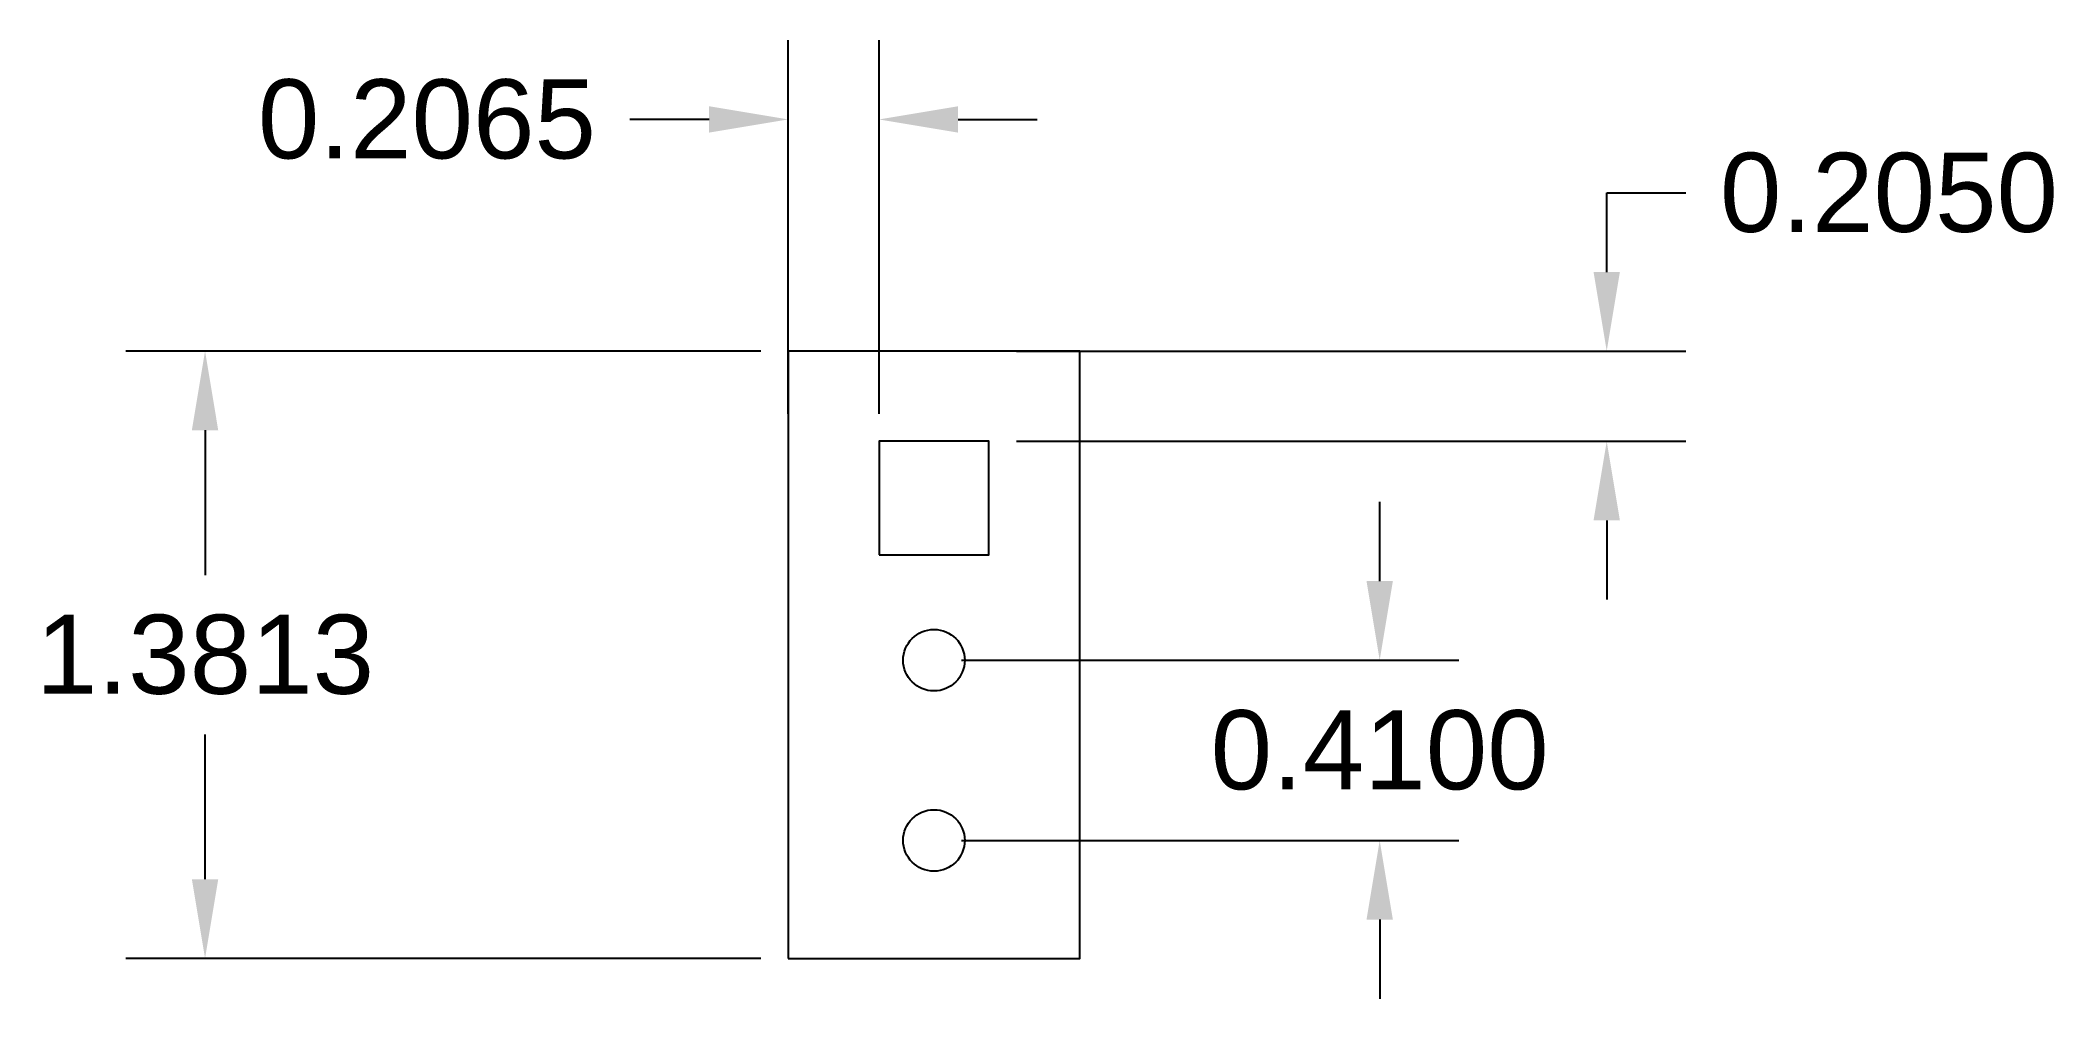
# Model space of a CAD drawing. Header units: inches. Extents: x 2.37 to 6.95, y 36.66 to 38.84.
import ezdxf

# ---------------------------------------------------------------- set-up
doc = ezdxf.new("R2010")
doc.units = ezdxf.units.IN
doc.header["$MEASUREMENT"] = 0
doc.layers.get('0').update_dxf_attribs({"color": 1})
doc.layers.add('dimensions', color=4, linetype='Continuous')
doc.styles.get("Standard").update_dxf_attribs({"font": 'Arial Regular.ttf'})
doc.dimstyles.get("Standard").update_dxf_attribs({"dimtxt": 0.18, "dimasz": 0.18, "dimexe": 0.18, "dimexo": 0.0625, "dimgap": 0.09, "dimtad": 0, "dimtih": 1, "dimtoh": 1, "dimdec": 4, "dimzin": 0, "dimdsep": 46, "dimtxsty": 'Standard', "dimcen": 0.09, "dimadec": 0, "dimazin": 0, "dimtfac": 1, "dimtdec": 4, "dimtofl": 0, "dimtmove": 0, "dimatfit": 3, "dimfxl": 1, "dimtolj": 1, "dimtzin": 0, "dimarcsym": 0})

# ---------------------------------------------------------------- blocks, each defined once
blk = doc.blocks.new('*D6')
at = {"layer": 'Defpoints', "color": 0, "transparency": 16777216}
for p in [(4.0724, 38.1343), (2.7457, 36.753), (4.0724, 36.753)]:
    blk.add_point(p, dxfattribs=at)
at = {"layer": 'dimensions', "color": 0, "lineweight": -2, "transparency": 16777216}
for p, q in [((4.0099, 38.1343), (2.5657, 38.1343)), ((2.7457, 37.9543), (2.7457, 37.6249)), ((2.7457, 36.933), (2.7457, 37.2624)), ((4.0099, 36.753), (2.5657, 36.753))]:
    blk.add_line(p, q, dxfattribs=at)
at = {"layer": 'dimensions', "color": 0, "transparency": 16777216}
for points in [[(2.7157, 37.9543), (2.7757, 37.9543), (2.7457, 38.1343)], [(2.7157, 36.933), (2.7757, 36.933), (2.7457, 36.753)]]:
    blk.add_solid(points, dxfattribs=at)
at = {"layer": 'dimensions', "color": 0, "transparency": 16777216, "insert": (2.7457, 37.4436), "char_height": 0.18, "attachment_point": 5}
blk.add_mtext('\\A1;1.3813', dxfattribs=at)
blk = doc.blocks.new('*D8')
at = {"layer": 'Defpoints', "color": 0, "transparency": 16777216}
for p in [(4.4038, 37.4313), (4.4039, 37.0213), (5.4179, 37.0213)]:
    blk.add_point(p, dxfattribs=at)
at = {"layer": 'dimensions', "color": 0, "lineweight": -2, "transparency": 16777216}
for p, q in [((5.4179, 37.6113), (5.4179, 37.7913)), ((4.4663, 37.4313), (5.5979, 37.4313)), ((4.4664, 37.0213), (5.5979, 37.0213)), ((5.4179, 36.8413), (5.4179, 36.6613))]:
    blk.add_line(p, q, dxfattribs=at)
at = {"layer": 'dimensions', "color": 0, "transparency": 16777216}
for points in [[(5.3879, 37.6113), (5.4479, 37.6113), (5.4179, 37.4313)], [(5.3879, 36.8413), (5.4479, 36.8413), (5.4179, 37.0213)]]:
    blk.add_solid(points, dxfattribs=at)
at = {"layer": 'dimensions', "color": 0, "transparency": 16777216, "insert": (5.4179, 37.2263), "char_height": 0.18, "attachment_point": 5}
blk.add_mtext('\\A1;0.4100', dxfattribs=at)
blk = doc.blocks.new('*D9')
at = {"layer": 'Defpoints', "color": 0, "transparency": 16777216}
for p in [(4.0724, 38.6614), (4.0724, 37.9293), (4.2789, 37.9293)]:
    blk.add_point(p, dxfattribs=at)
at = {"layer": 'dimensions', "color": 0, "lineweight": -2, "transparency": 16777216}
for p, q in [((4.0724, 37.9918), (4.0724, 38.8414)), ((4.2789, 37.9918), (4.2789, 38.8414)), ((3.8924, 38.6614), (3.7124, 38.6614)), ((4.4589, 38.6614), (4.6389, 38.6614))]:
    blk.add_line(p, q, dxfattribs=at)
at = {"layer": 'dimensions', "color": 0, "transparency": 16777216}
for points in [[(3.8924, 38.6914), (3.8924, 38.6314), (4.0724, 38.6614)], [(4.4589, 38.6914), (4.4589, 38.6314), (4.2789, 38.6614)]]:
    blk.add_solid(points, dxfattribs=at)
at = {"layer": 'dimensions', "color": 0, "transparency": 16777216, "insert": (3.2504, 38.6614), "char_height": 0.18, "attachment_point": 5}
blk.add_mtext('\\A1;0.2065', dxfattribs=at)
blk = doc.blocks.new('*D12')
at = {"layer": 'Defpoints', "color": 0, "transparency": 16777216}
for p in [(4.5289, 38.1343), (5.9344, 38.1343), (4.5289, 37.9293)]:
    blk.add_point(p, dxfattribs=at)
at = {"layer": 'dimensions', "color": 0, "lineweight": -2, "transparency": 16777216}
for p, q in [((5.9344, 38.3143), (5.9344, 38.4943)), ((5.9344, 38.4943), (6.1144, 38.4943)), ((4.5914, 38.1343), (6.1144, 38.1343)), ((4.5914, 37.9293), (6.1144, 37.9293)), ((5.9344, 37.7493), (5.9344, 37.5693))]:
    blk.add_line(p, q, dxfattribs=at)
at = {"layer": 'dimensions', "color": 0, "transparency": 16777216}
for points in [[(5.9044, 38.3143), (5.9644, 38.3143), (5.9344, 38.1343)], [(5.9044, 37.7493), (5.9644, 37.7493), (5.9344, 37.9293)]]:
    blk.add_solid(points, dxfattribs=at)
at = {"layer": 'dimensions', "color": 0, "transparency": 16777216, "insert": (6.5765, 38.4943), "char_height": 0.18, "attachment_point": 5}
blk.add_mtext('\\A1;0.2050', dxfattribs=at)

msp = doc.modelspace()

# ---------------------------------------------------------------- linework, layer by layer
for points in [[(4.07242, 36.75298), (4.73542, 36.75298), (4.73542, 38.1343), (4.07242, 38.1343)], [(4.27888, 37.67131), (4.52888, 37.67131), (4.52888, 37.92931), (4.27888, 37.92931)]]:
    msp.add_lwpolyline(points, close=True)
for centre in [(4.40384, 37.43129), (4.40385, 37.02133)]:
    msp.add_circle(centre, 0.07)

# ---------------------------------------------------------------- dimensions: what is measured, and where the dimension line sits
at = {"layer": 'dimensions'}
dim = msp.add_linear_dim(base=(4.07242, 38.66143), p1=(4.27888, 37.92931), p2=(4.07242, 37.92931), dimstyle='Standard', dxfattribs=at)
dim.commit()
dim.dimension.update_dxf_attribs({"geometry": '*D9', "text_midpoint": (3.25038, 38.66143)})
for base, p1, p2, picture, middle in [((5.93442, 38.1343), (4.52888, 37.92931), (4.52888, 38.1343), '*D12', (6.57646, 38.4943)), ((2.74568, 36.75298), (4.07242, 38.1343), (4.07242, 36.75298), '*D6', (2.74568, 37.44364)), ((5.41788, 37.02133), (4.40384, 37.43129), (4.40385, 37.02133), '*D8', (5.41788, 37.22631))]:
    dim = msp.add_linear_dim(base=base, p1=p1, p2=p2, angle=90, dimstyle='Standard', dxfattribs=at)
    dim.commit()
    dim.dimension.update_dxf_attribs({"geometry": picture, "text_midpoint": middle})

doc.saveas('drawing.dxf')
